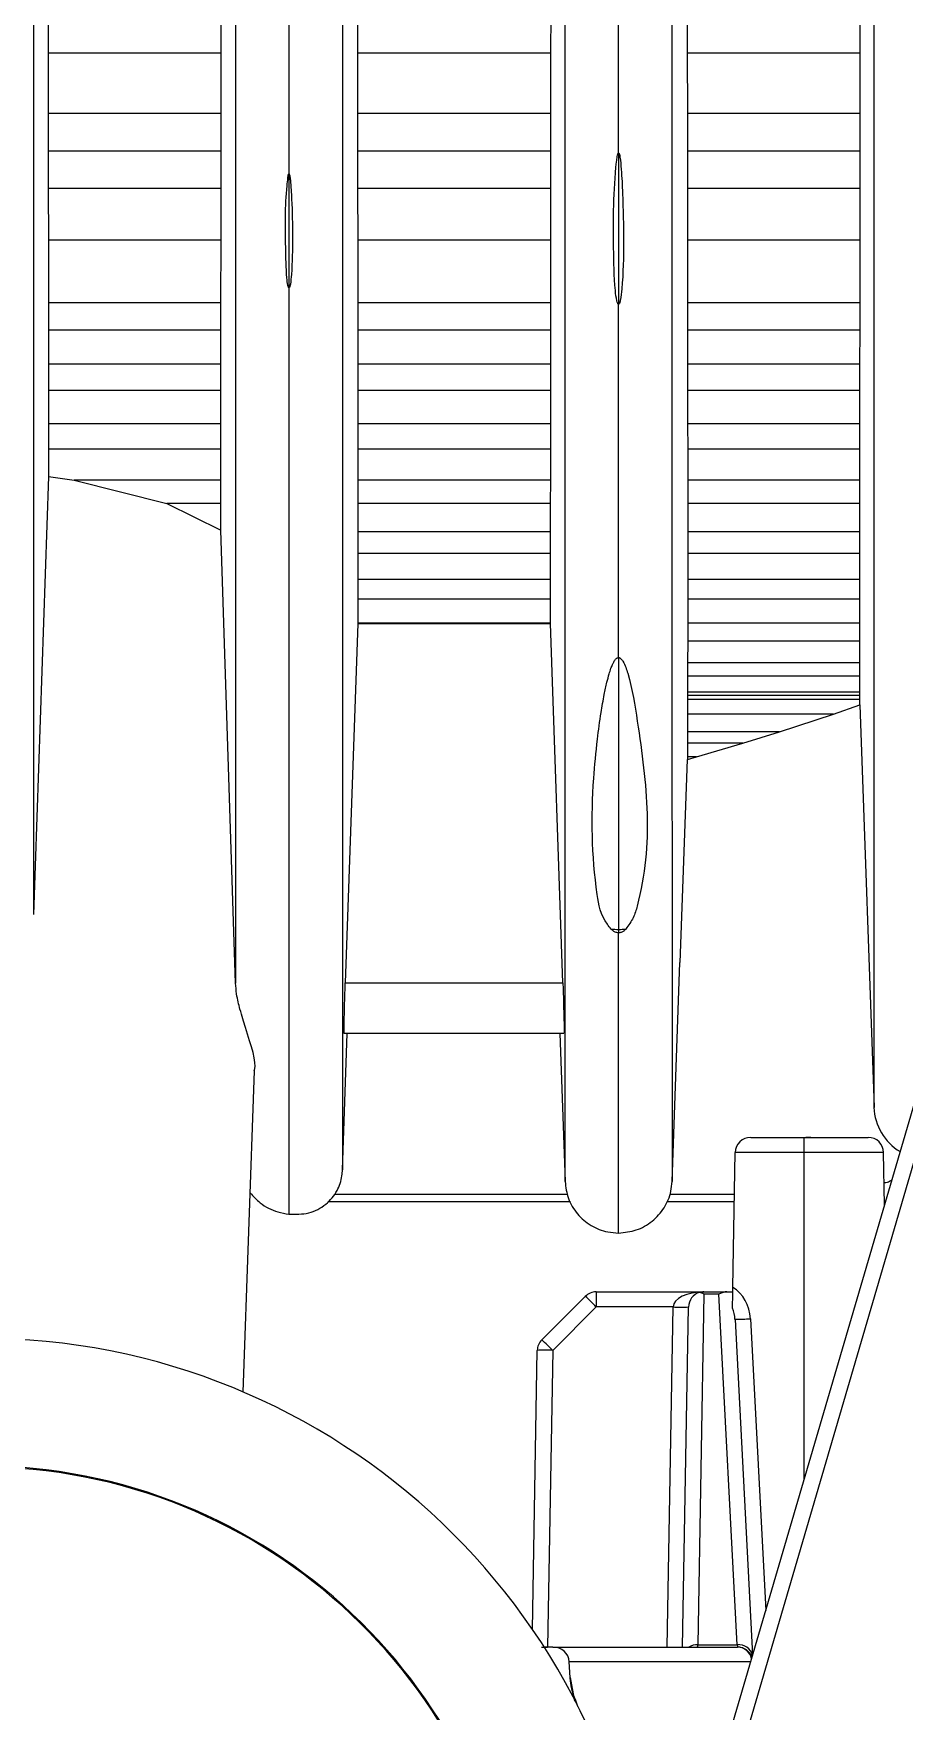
# Model space of a CAD drawing. Extents: x 9.3 to 87.2, y 0.6 to 68.8.
# Drawn here: x 38.224 to 39.07, y 4.207 to 5.836 of the extents above; entities that cross this region are included whole.
import ezdxf

# ---------------------------------------------------------------- set-up
doc = ezdxf.new("R2010")
doc.units = 0
doc.header["$MEASUREMENT"] = 0
doc.layers.add('OBJECT', color=7, linetype='CONTINUOUS')

msp = doc.modelspace()

# ---------------------------------------------------------------- linework, layer by layer
at = {"layer": 'OBJECT'}
for p, q in [((38.2387, 5.8553), (38.2387, 5.8172)), ((38.4066, 5.8172), (38.4067, 5.8553)), ((38.539, 5.8553), (38.539, 5.8172)), ((38.7269, 5.8172), (38.727, 5.8553)), ((38.8593, 5.8553), (38.8593, 5.8172)), ((39.0272, 5.8172), (39.0272, 5.8553)), ((38.2387, 5.8172), (38.2387, 5.7587)), ((38.4066, 5.8172), (38.2387, 5.8172)), ((38.4066, 5.7587), (38.4066, 5.8172)), ((38.539, 5.8172), (38.539, 5.7587)), ((38.7269, 5.8172), (38.539, 5.8172)), ((38.7269, 5.7587), (38.7269, 5.8172)), ((38.8593, 5.8172), (38.8594, 5.7587)), ((39.0272, 5.8172), (38.8593, 5.8172)), ((39.0272, 5.7587), (39.0272, 5.8172)), ((38.2387, 5.7587), (38.2387, 5.7219)), ((38.4066, 5.7587), (38.2387, 5.7587)), ((38.4066, 5.7219), (38.4066, 5.7587)), ((38.539, 5.7587), (38.5391, 5.7219)), ((38.7269, 5.7587), (38.539, 5.7587)), ((38.7269, 5.7219), (38.7269, 5.7587)), ((38.8594, 5.7587), (38.8594, 5.7219)), ((39.0272, 5.7587), (38.8594, 5.7587)), ((39.0272, 5.7219), (39.0272, 5.7587)), ((38.2387, 5.7219), (38.2388, 5.6858)), ((38.4066, 5.7219), (38.2387, 5.7219)), ((38.4065, 5.6858), (38.4066, 5.7219)), ((38.5391, 5.7219), (38.5391, 5.6858)), ((38.7269, 5.7219), (38.5391, 5.7219)), ((38.7269, 5.6858), (38.7269, 5.7219)), ((38.7925, 5.7203), (38.7925, 5.5733)), ((38.8594, 5.7219), (38.8594, 5.6858)), ((39.0272, 5.7219), (38.8594, 5.7219)), ((39.0271, 5.6858), (39.0272, 5.7219)), ((38.4725, 5.6999), (38.4725, 5.5892)), ((38.2388, 5.6858), (38.2389, 5.6355)), ((38.4065, 5.6858), (38.2388, 5.6858)), ((38.4065, 5.6355), (38.4065, 5.6858)), ((38.5391, 5.6858), (38.5392, 5.6355)), ((38.7269, 5.6858), (38.5391, 5.6858)), ((38.7268, 5.6355), (38.7269, 5.6858)), ((38.8594, 5.6858), (38.8595, 5.6355)), ((39.0271, 5.6858), (38.8594, 5.6858)), ((39.0271, 5.6355), (39.0271, 5.6858)), ((38.2389, 5.6355), (38.239, 5.5746)), ((38.4065, 5.6355), (38.2389, 5.6355)), ((38.4064, 5.5746), (38.4065, 5.6355)), ((38.5392, 5.6355), (38.5393, 5.5746)), ((38.7268, 5.6355), (38.5392, 5.6355)), ((38.7267, 5.5746), (38.7268, 5.6355)), ((38.8595, 5.6355), (38.8595, 5.5746)), ((39.0271, 5.6355), (38.8595, 5.6355)), ((39.027, 5.5746), (39.0271, 5.6355)), ((38.239, 5.5746), (38.239, 5.5482)), ((38.4064, 5.5746), (38.239, 5.5746)), ((38.4063, 5.5482), (38.4064, 5.5746)), ((38.5393, 5.5746), (38.5393, 5.5482)), ((38.7267, 5.5746), (38.5393, 5.5746)), ((38.7267, 5.5482), (38.7267, 5.5746)), ((38.8595, 5.5746), (38.8596, 5.5482)), ((39.027, 5.5746), (38.8595, 5.5746)), ((39.027, 5.5482), (39.027, 5.5746)), ((38.239, 5.5482), (38.239, 5.5153)), ((38.4063, 5.5482), (38.239, 5.5482)), ((38.4063, 5.5153), (38.4063, 5.5482)), ((38.5393, 5.5482), (38.5393, 5.5153)), ((38.7267, 5.5482), (38.5393, 5.5482)), ((38.7267, 5.5153), (38.7267, 5.5482)), ((38.8596, 5.5482), (38.8596, 5.5153)), ((39.027, 5.5482), (38.8596, 5.5482)), ((39.0269, 5.5153), (39.027, 5.5482)), ((38.239, 5.5153), (38.2391, 5.4895)), ((38.4063, 5.5153), (38.239, 5.5153)), ((38.4063, 5.4895), (38.4063, 5.5153)), ((38.5393, 5.5153), (38.5393, 5.4895)), ((38.7267, 5.5153), (38.5393, 5.5153)), ((38.7267, 5.4895), (38.7267, 5.5153)), ((38.8596, 5.5153), (38.8596, 5.4895)), ((39.0269, 5.5153), (38.8596, 5.5153)), ((39.0269, 5.4895), (39.0269, 5.5153)), ((38.2391, 5.4895), (38.2391, 5.4572)), ((38.4063, 5.4895), (38.2391, 5.4895)), ((38.4063, 5.4572), (38.4063, 5.4895)), ((38.5393, 5.4895), (38.5393, 5.4572)), ((38.7267, 5.4895), (38.5393, 5.4895)), ((38.7267, 5.4572), (38.7267, 5.4895)), ((38.8596, 5.4895), (38.8596, 5.4572)), ((39.0269, 5.4895), (38.8596, 5.4895)), ((39.0269, 5.4572), (39.0269, 5.4895)), ((38.2391, 5.4572), (38.2391, 5.4327)), ((38.4063, 5.4572), (38.2391, 5.4572)), ((38.4063, 5.4327), (38.4063, 5.4572)), ((38.5393, 5.4572), (38.5393, 5.4327)), ((38.7267, 5.4572), (38.5393, 5.4572)), ((38.7266, 5.4327), (38.7267, 5.4572)), ((38.8596, 5.4572), (38.8597, 5.4327)), ((39.0269, 5.4572), (38.8596, 5.4572)), ((39.0269, 5.4327), (39.0269, 5.4572)), ((38.2391, 5.4327), (38.2391, 5.406)), ((38.4063, 5.4327), (38.2391, 5.4327)), ((38.4063, 5.4026), (38.4063, 5.4327)), ((38.5393, 5.4327), (38.5394, 5.4026)), ((38.7266, 5.4327), (38.5393, 5.4327)), ((38.7266, 5.4026), (38.7266, 5.4327)), ((38.8597, 5.4327), (38.8597, 5.4026)), ((39.0269, 5.4327), (38.8597, 5.4327)), ((39.0268, 5.4026), (39.0269, 5.4327)), ((38.2391, 5.406), (38.2245, 4.9807)), ((38.2391, 5.406), (38.2639, 5.4026)), ((38.4063, 5.4026), (38.2639, 5.4026)), ((38.2639, 5.4026), (38.3538, 5.3799)), ((38.4063, 5.3799), (38.4063, 5.4026)), ((38.5394, 5.4026), (38.5394, 5.3799)), ((38.7266, 5.4026), (38.5394, 5.4026)), ((38.7265, 5.3799), (38.7266, 5.4026)), ((38.8597, 5.4026), (38.8598, 5.3799)), ((39.0268, 5.4026), (38.8597, 5.4026)), ((39.0268, 5.3799), (39.0268, 5.4026)), ((38.3538, 5.3799), (38.4063, 5.3541)), ((38.4063, 5.3799), (38.3538, 5.3799)), ((38.4063, 5.3541), (38.4063, 5.3799)), ((38.5394, 5.3799), (38.5394, 5.3522)), ((38.7265, 5.3799), (38.5394, 5.3799)), ((38.7265, 5.3522), (38.7265, 5.3799)), ((38.8598, 5.3799), (38.8598, 5.3522)), ((39.0268, 5.3799), (38.8598, 5.3799)), ((39.0268, 5.3522), (39.0268, 5.3799)), ((38.4206, 4.9141), (38.4063, 5.3541)), ((38.5394, 5.3522), (38.5394, 5.3313)), ((38.7265, 5.3522), (38.5394, 5.3522)), ((38.7265, 5.3313), (38.7265, 5.3522)), ((38.8598, 5.3522), (38.8598, 5.3313)), ((39.0268, 5.3522), (38.8598, 5.3522)), ((39.0268, 5.3313), (39.0268, 5.3522)), ((38.5394, 5.3313), (38.5393, 5.3059)), ((38.7265, 5.3313), (38.5394, 5.3313)), ((38.7265, 5.3059), (38.7265, 5.3313)), ((38.8225, 3.9192), (39.2364, 5.332)), ((38.8598, 5.3313), (38.8598, 5.3059)), ((39.0268, 5.3313), (38.8598, 5.3313)), ((39.0268, 5.3059), (39.0268, 5.3313)), ((39.2507, 5.3268), (38.8385, 3.9192)), ((38.5393, 5.3059), (38.5393, 5.2868)), ((38.7265, 5.3059), (38.5393, 5.3059)), ((38.7265, 5.2868), (38.7265, 5.3059)), ((38.8598, 5.3059), (38.8597, 5.2868)), ((39.0268, 5.3059), (38.8598, 5.3059)), ((39.0268, 5.2868), (39.0268, 5.3059)), ((38.5393, 5.2868), (38.5393, 5.2635)), ((38.7265, 5.2868), (38.5393, 5.2868)), ((38.7265, 5.2635), (38.7265, 5.2868)), ((38.8597, 5.2868), (38.8597, 5.2635)), ((39.0268, 5.2868), (38.8597, 5.2868)), ((39.0268, 5.2635), (39.0268, 5.2868)), ((38.5393, 5.2634), (38.5271, 4.9144)), ((38.5393, 5.2635), (38.5393, 5.2634)), ((38.7265, 5.2635), (38.5393, 5.2635)), ((38.5393, 5.2634), (38.7265, 5.2634)), ((38.7265, 5.2634), (38.7265, 5.2635)), ((38.7385, 4.9144), (38.7265, 5.2634)), ((38.8597, 5.2635), (38.8597, 5.2461)), ((39.0268, 5.2635), (38.8597, 5.2635)), ((39.0268, 5.2461), (39.0268, 5.2635)), ((38.8597, 5.2461), (38.8596, 5.2252)), ((39.0268, 5.2461), (38.8597, 5.2461)), ((39.0269, 5.2252), (39.0268, 5.2461)), ((38.7925, 5.2302), (38.7925, 4.9662)), ((38.8596, 5.2252), (38.8596, 5.2122)), ((39.0269, 5.2252), (38.8596, 5.2252)), ((39.0269, 5.2122), (39.0269, 5.2252)), ((38.8596, 5.2122), (38.8596, 5.1966)), ((39.0269, 5.2122), (38.8596, 5.2122)), ((39.0269, 5.1966), (39.0269, 5.2122)), ((38.8596, 5.1966), (38.8595, 5.1935)), ((38.8595, 5.1935), (38.8595, 5.1896)), ((39.0269, 5.1935), (38.8595, 5.1935)), ((38.8595, 5.1896), (38.8595, 5.1754)), ((39.0269, 5.1896), (38.8595, 5.1896)), ((39.0269, 5.1966), (38.8596, 5.1966)), ((39.0013, 5.1754), (39.0269, 5.1843)), ((39.0269, 5.1935), (39.0269, 5.1966)), ((39.0269, 5.1896), (39.0269, 5.1935)), ((39.0269, 5.1843), (39.0269, 5.1896)), ((39.0269, 5.1843), (39.0406, 4.7934)), ((38.8595, 5.1754), (38.8594, 5.1581)), ((39.0013, 5.1754), (38.8595, 5.1754)), ((38.9489, 5.1581), (39.0013, 5.1754)), ((38.8594, 5.1581), (38.8594, 5.147)), ((38.9489, 5.1581), (38.8594, 5.1581)), ((38.9133, 5.147), (38.9489, 5.1581)), ((38.8594, 5.147), (38.8594, 5.1337)), ((38.9133, 5.147), (38.8594, 5.147)), ((38.8594, 5.1312), (38.8682, 5.1337)), ((38.8594, 5.1337), (38.8594, 5.1312)), ((38.8682, 5.1337), (38.8594, 5.1337)), ((38.8682, 5.1337), (38.9133, 5.147)), ((38.8525, 4.9342), (38.8594, 5.1312)), ((38.7853, 4.9666), (38.7853, 4.9666)), ((38.7925, 4.9662), (38.7925, 4.9629)), ((38.8445, 4.7213), (38.8519, 4.9342)), ((38.8525, 4.9342), (38.8519, 4.9342)), ((38.5271, 4.9144), (38.7385, 4.9144)), ((38.5244, 4.7328), (38.5291, 4.8652)), ((38.5261, 4.8652), (38.5262, 4.8652)), ((38.7395, 4.8652), (38.5261, 4.8652)), ((38.7355, 4.8652), (38.7406, 4.7213)), ((38.7395, 4.8652), (38.7395, 4.8652)), ((38.4281, 4.5169), (38.439, 4.8289)), ((38.9208, 4.7642), (38.9726, 4.7642)), ((38.9726, 4.7495), (38.9726, 4.7642)), ((38.9726, 4.7642), (39.0349, 4.7642)), ((38.9791, 4.7642), (38.9743, 4.7642)), ((38.9035, 4.6185), (38.9058, 4.7495)), ((38.9726, 4.7495), (38.9058, 4.7495)), ((38.9726, 4.4317), (38.9726, 4.7495)), ((39.0499, 4.7495), (38.9726, 4.7495)), ((39.0508, 4.6985), (39.0499, 4.7495)), ((38.7458, 4.7016), (38.5101, 4.7016)), ((38.5167, 4.7092), (38.7428, 4.7092)), ((38.905, 4.7016), (38.8393, 4.7016)), ((38.8422, 4.7092), (38.9051, 4.7092)), ((38.7708, 4.6142), (38.7708, 4.5995)), ((38.7708, 4.6142), (38.8754, 4.6142)), ((38.8754, 4.612), (38.8694, 4.2715)), ((38.8754, 4.6142), (38.8977, 4.6142)), ((38.89, 4.612), (38.8754, 4.612)), ((38.9078, 4.2715), (38.89, 4.612)), ((38.8977, 4.6142), (38.9035, 4.6142)), ((38.718, 4.5676), (38.7602, 4.6098)), ((38.7708, 4.5995), (38.7286, 4.5573)), ((38.8454, 4.5995), (38.7708, 4.5995)), ((38.8396, 4.2692), (38.8454, 4.5995)), ((38.8546, 4.2692), (38.8604, 4.5995)), ((38.9056, 4.5875), (38.9227, 4.2612)), ((38.9206, 4.5881), (38.9354, 4.3047)), ((38.7089, 4.2864), (38.7136, 4.5573)), ((38.7286, 4.5573), (38.7236, 4.2692)), ((38.7236, 4.2692), (38.7201, 4.2695)), ((38.8694, 4.2715), (38.9078, 4.2715)), ((38.7288, 4.2692), (38.7236, 4.2692)), ((38.7288, 4.2692), (38.908, 4.2692)), ((38.7455, 4.2397), (38.7447, 4.255)), ((38.9209, 4.255), (38.7447, 4.255)), ((38.7455, 4.2397), (38.7499, 4.2167))]:
    msp.add_line(p, q, dxfattribs=at)
at = {"layer": 'OBJECT', "flags": 128}
msp.add_lwpolyline([(38.8693, 4.2692), (38.8693, 4.2695), (38.8694, 4.2703), (38.8694, 4.2715)], dxfattribs=at)
at = {"layer": 'OBJECT'}
for centre, radius, start, end in [((38.7925, 5.0226), 0.0564, 262.7209, 270.0544), ((38.7925, 5.0228), 0.0566, 270.001, 277.3188), ((39.0925, 4.7952), 0.052, 182, 239.3452), ((38.9208, 4.7492), 0.015, 90, 179), ((39.0349, 4.7492), 0.015, 1, 90), ((38.7708, 4.5992), 0.015, 90, 135), ((38.8754, 4.5992), 0.015, 105.924, 179), ((38.8754, 4.5992), 0.015, 90, 105.924), ((38.5563, 4.3901), 0.2998, 44.2996, 47.1314), ((38.8529, 4.8146), 0.2152, 268.0029, 271.9971), ((38.9056, 4.8025), 0.2149, 270.0026, 273.9991), ((38.1725, 3.9192), 0.65, 2.7735, 177.2265), ((38.7286, 4.557), 0.015, 135, 179), ((38.515, 4.3488), 0.2985, 44.2933, 47.1377), ((38.7211, 4.3428), 0.2147, 87.998, 92.002), ((38.1725, 3.9192), 0.526, 3.2696, 176.7304), ((38.1725, 3.9192), 0.525, 3.2758, 176.7242), ((38.8692, 4.2548), 0.0167, 89.2715, 120.2884), ((38.909, 4.2575), 0.0141, 14.4185, 94.6883), ((39.1022, 4.2907), 0.1954, 185.6446, 186.3166), ((38.908, 4.2542), 0.015, 19.9235, 90), ((38.9078, 4.2549), 0.0143, 12.5318, 89.031)]:
    msp.add_arc(centre, radius, start, end, dxfattribs=at)
for centre, major_axis, ratio, start_param, end_param in [((38.8754, 4.5992), (0.03, 0), 0.5, 1.570796, 3.124139), ((38.8754, 4.5992), (-0.0129, 0.0132), 0.554264, 5.225935, 5.506514), ((38.89, 4.5992), (0.0126, 0.0133), 0.553906, 0.483946, 1.042452), ((38.8906, 4.5865), (-0.0018, 0.0357), 0.838474, 4.714021, 5.776975), ((38.8906, 4.5867), (-0.0012, 0.023), 0.65038, 4.713692, 5.211701), ((38.7288, 4.2542), (-0.0159, 0), 0.945519, 3.193953, 4.712389)]:
    msp.add_ellipse(centre, major_axis=major_axis, ratio=ratio, start_param=start_param, end_param=end_param, dxfattribs=at)
for points, knots in [([(38.2245, 7.0012), (38.2245, 6.9377), (38.2245, 6.7872), (38.2245, 6.5571), (38.2245, 6.3089), (38.2245, 6.0617), (38.2245, 5.8118), (38.2245, 5.5713), (38.2245, 5.3495), (38.2245, 5.1508), (38.2245, 5.0378), (38.2245, 4.9807)], [0, 0, 0, 0, 0.080643, 0.190938, 0.299543, 0.410656, 0.530412, 0.653204, 0.772048, 0.884817, 1, 1, 1, 1]), ([(38.4208, 7.0012), (38.4208, 6.9148), (38.4208, 6.7153), (38.4207, 6.4185), (38.4207, 6.1086), (38.4207, 5.8462), (38.4207, 5.6239), (38.4207, 5.4313), (38.4206, 5.2457), (38.4206, 5.0674), (38.4206, 4.9658), (38.4206, 4.9141)], [0, 0, 0, 0, 0.10403, 0.239968, 0.369994, 0.50331, 0.592024, 0.686258, 0.786347, 0.891329, 1, 1, 1, 1]), ([(38.5243, 7.0012), (38.5243, 6.9251), (38.5243, 6.7451), (38.5243, 6.4751), (38.5243, 6.1909), (38.5243, 5.9148), (38.5244, 5.6762), (38.5244, 5.465), (38.5244, 5.2864), (38.5244, 5.1171), (38.5244, 4.957), (38.5244, 4.8229), (38.5244, 4.763), (38.5244, 4.7328)], [0, 0, 0, 0, 0.077932, 0.184108, 0.285308, 0.387055, 0.49457, 0.569928, 0.649851, 0.733699, 0.820681, 0.90968, 1, 1, 1, 1]), ([(38.7406, 4.7213), (38.7406, 4.7361), (38.7406, 4.765), (38.7406, 4.8492), (38.7406, 4.9608), (38.7406, 5.0908), (38.7406, 5.2173), (38.7406, 5.3665), (38.7406, 5.5452), (38.7407, 5.7468), (38.7407, 5.9947), (38.7407, 6.304), (38.7407, 6.6554), (38.7408, 6.8942), (38.7408, 7.0012)], [0, 0, 0, 0, 0.081177, 0.159217, 0.232708, 0.300406, 0.362349, 0.419558, 0.50233, 0.578909, 0.650985, 0.773644, 0.898475, 1, 1, 1, 1]), ([(38.8443, 7.0012), (38.8443, 6.9262), (38.8443, 6.7482), (38.8443, 6.4806), (38.8443, 6.198), (38.8444, 5.9227), (38.8444, 5.6951), (38.8444, 5.505), (38.8444, 5.351), (38.8444, 5.2003), (38.8444, 5.0634), (38.8445, 4.9341), (38.8445, 4.8365), (38.8445, 4.7611), (38.8445, 4.7347), (38.8445, 4.7213)], [0, 0, 0, 0, 0.071057, 0.168415, 0.261794, 0.355963, 0.455794, 0.514611, 0.577121, 0.644691, 0.719004, 0.783157, 0.852088, 0.924745, 1, 1, 1, 1]), ([(39.0406, 4.7934), (39.0406, 4.7981), (39.0406, 4.8075), (39.0406, 4.8796), (39.0406, 4.9908), (39.0406, 5.1361), (39.0406, 5.2864), (39.0406, 5.4444), (39.0407, 5.6077), (39.0407, 5.7659), (39.0407, 5.9605), (39.0407, 6.1984), (39.0407, 6.4845), (39.0408, 6.7518), (39.0408, 6.9277), (39.0408, 7.0012)], [0, 0, 0, 0, 0.087568, 0.173364, 0.25618, 0.334773, 0.408358, 0.475885, 0.53886, 0.597709, 0.653359, 0.747663, 0.839448, 0.93288, 1, 1, 1, 1]), ([(38.4725, 6.0147), (38.4725, 5.9554), (38.4725, 5.848), (38.4725, 5.7458), (38.4725, 5.6999)], [0, 0, 0, 0, 0.5516486, 1, 1, 1, 1]), ([(38.7925, 5.7203), (38.7925, 5.7728), (38.7925, 5.8653), (38.7925, 5.9625), (38.7925, 6.0045)], [0, 0, 0, 0, 0.5678069, 1, 1, 1, 1]), ([(38.7925, 5.5733), (38.7925, 5.5733), (38.7924, 5.5733), (38.7923, 5.5734), (38.792, 5.5736), (38.7914, 5.5747), (38.7902, 5.5791), (38.7882, 5.5971), (38.7874, 5.6418), (38.7874, 5.6853), (38.7911, 5.716), (38.7917, 5.7188), (38.7921, 5.7199), (38.7923, 5.7202), (38.7924, 5.7202), (38.7925, 5.7203), (38.7925, 5.7203), (38.7925, 5.7203), (38.7925, 5.7203)], [0, 0, 0, 0, 0.000511, 0.001163, 0.002395, 0.006862, 0.024577, 0.095125, 0.377004, 0.940609, 0.975825, 0.993444, 0.997858, 0.998963, 0.999519, 0.999721, 0.999981, 1, 1, 1, 1]), ([(38.7925, 5.7203), (38.7925, 5.7203), (38.7925, 5.7203), (38.7926, 5.7203), (38.7926, 5.7203), (38.7927, 5.7202), (38.7929, 5.72), (38.7931, 5.7196), (38.7935, 5.7183), (38.7944, 5.7132), (38.7955, 5.7005), (38.7969, 5.6732), (38.7976, 5.6344), (38.797, 5.5999), (38.7949, 5.5798), (38.7937, 5.5748), (38.7931, 5.5736), (38.7928, 5.5734), (38.7926, 5.5733), (38.7926, 5.5733), (38.7925, 5.5733)], [0, 0, 0, 0, 0.000014, 0.000142, 0.000415, 0.000802, 0.002039, 0.004502, 0.00942, 0.029085, 0.10772, 0.264971, 0.579487, 0.894186, 0.972941, 0.992715, 0.997724, 0.99889, 0.999518, 1, 1, 1, 1]), ([(38.4725, 5.5892), (38.4725, 5.5892), (38.4725, 5.5892), (38.4724, 5.5893), (38.4722, 5.5895), (38.4718, 5.5902), (38.471, 5.5934), (38.4697, 5.6064), (38.4691, 5.6385), (38.4685, 5.6711), (38.4714, 5.6947), (38.4716, 5.6986), (38.4723, 5.6998), (38.4724, 5.6999), (38.4725, 5.6999), (38.4725, 5.6999), (38.4725, 5.6999), (38.4725, 5.6999)], [0, 0, 0, 0, 0.000404, 0.000925, 0.001901, 0.006178, 0.023063, 0.090314, 0.359053, 0.89639, 0.963543, 0.997175, 0.998773, 0.99941, 0.999633, 0.99991, 1, 1, 1, 1]), ([(38.4725, 5.6999), (38.4725, 5.6999), (38.4726, 5.6999), (38.4726, 5.6999), (38.4727, 5.6998), (38.473, 5.6993), (38.4735, 5.6973), (38.4744, 5.6892), (38.4761, 5.6569), (38.4766, 5.6233), (38.4743, 5.5953), (38.4735, 5.5911), (38.4731, 5.5899), (38.4728, 5.5894), (38.4727, 5.5893), (38.4726, 5.5893), (38.4726, 5.5892), (38.4725, 5.5892), (38.4725, 5.5892)], [0, 0, 0, 0, 0.000251, 0.000582, 0.001194, 0.003823, 0.014205, 0.055546, 0.220735, 0.881573, 0.964154, 0.984802, 0.995141, 0.997728, 0.999028, 0.999567, 0.99982, 1, 1, 1, 1]), ([(38.4725, 5.5892), (38.4725, 5.5224), (38.4725, 5.3844), (38.4725, 5.1921), (38.4725, 5.0237), (38.4725, 4.8791), (38.4725, 4.7684), (38.4725, 4.716), (38.4725, 4.6896)], [0, 0, 0, 0, 0.168083, 0.347011, 0.534966, 0.687526, 0.842802, 1, 1, 1, 1]), ([(38.7925, 5.2302), (38.7925, 5.2925), (38.7925, 5.4002), (38.7925, 5.5219), (38.7925, 5.5733)], [0, 0, 0, 0, 0.578266, 1, 1, 1, 1]), ([(38.7853, 4.9666), (38.7841, 4.9681), (38.7753, 4.9787), (38.7663, 5.0295), (38.7658, 5.0876), (38.7713, 5.1467), (38.775, 5.1739), (38.7782, 5.1925), (38.7809, 5.205), (38.7831, 5.2135), (38.7849, 5.2192), (38.7864, 5.223), (38.7876, 5.2256), (38.7886, 5.2273), (38.7895, 5.2285), (38.7903, 5.2293), (38.7912, 5.2299), (38.7918, 5.2301), (38.7923, 5.2302), (38.7925, 5.2302)], [0, 0, 0, 0, 0.018139, 0.12713, 0.559844, 0.704211, 0.801135, 0.866176, 0.909819, 0.939121, 0.958817, 0.972087, 0.981059, 0.987158, 0.99134, 0.995287, 0.997066, 0.998862, 1, 1, 1, 1]), ([(38.7925, 5.2302), (38.7927, 5.2302), (38.7931, 5.2302), (38.7938, 5.2299), (38.7954, 5.2288), (38.7987, 5.2238), (38.8054, 5.2032), (38.8132, 5.1526), (38.8236, 5.0786), (38.8183, 5.0155), (38.8074, 4.9775), (38.8023, 4.9702), (38.7997, 4.9666)], [0, 0, 0, 0, 0.0010304, 0.0023854, 0.0049016, 0.0157722, 0.058681, 0.2295997, 0.5730933, 0.9152784, 0.9576705, 1, 1, 1, 1]), ([(38.7925, 4.9629), (38.792, 4.9629), (38.7908, 4.963), (38.7887, 4.9638), (38.7869, 4.965), (38.7858, 4.9661), (38.7853, 4.9666)], [0, 0, 0, 0, 0.156089, 0.347058, 0.690594, 1, 1, 1, 1]), ([(38.7997, 4.9666), (38.7992, 4.9661), (38.7981, 4.965), (38.7963, 4.9637), (38.7944, 4.9631), (38.7933, 4.9629), (38.7927, 4.9629), (38.7925, 4.9629)], [0, 0, 0, 0, 0.329079, 0.659995, 0.82484, 0.962739, 1, 1, 1, 1]), ([(38.7925, 4.6713), (38.7925, 4.685), (38.7925, 4.7117), (38.7925, 4.7838), (38.7925, 4.8668), (38.7925, 4.9314), (38.7925, 4.9629)], [0, 0, 0, 0, 0.296399, 0.582376, 0.796848, 1, 1, 1, 1]), ([(38.4388, 4.8289), (38.4388, 4.8291), (38.4417, 4.8375), (38.434, 4.858), (38.4255, 4.8862), (38.4217, 4.9011), (38.4209, 4.9105), (38.4206, 4.9141)], [0, 0, 0, 0, 0.015035, 0.605158, 0.791873, 0.919945, 1, 1, 1, 1]), ([(38.5261, 4.8652), (38.5261, 4.8658), (38.526, 4.867), (38.5261, 4.8765), (38.5264, 4.8903), (38.5268, 4.9039), (38.5271, 4.9119), (38.5271, 4.9144)], [0, 0, 0, 0, 0.236026, 0.472444, 0.697659, 0.907454, 1, 1, 1, 1]), ([(38.7385, 4.9144), (38.7387, 4.9093), (38.739, 4.8991), (38.7393, 4.8857), (38.7396, 4.8747), (38.7397, 4.8668), (38.7395, 4.8658), (38.7395, 4.8652)], [0, 0, 0, 0, 0.17808, 0.355649, 0.546106, 0.765779, 1, 1, 1, 1]), ([(38.4725, 4.6896), (38.479, 4.6895), (38.4918, 4.6894), (38.5085, 4.6979), (38.5196, 4.7112), (38.5238, 4.7238), (38.5243, 4.7308), (38.5244, 4.7328)], [0, 0, 0, 0, 0.259272, 0.513464, 0.736281, 0.927831, 1, 1, 1, 1]), ([(38.4348, 4.7104), (38.4379, 4.707), (38.4454, 4.6986), (38.4591, 4.692), (38.4689, 4.6902), (38.4725, 4.6896)], [0, 0, 0, 0, 0.302736, 0.741818, 1, 1, 1, 1]), ([(38.7406, 4.7213), (38.7413, 4.7158), (38.7428, 4.7044), (38.7519, 4.6893), (38.7653, 4.6779), (38.7797, 4.6721), (38.789, 4.6716), (38.7925, 4.6713)], [0, 0, 0, 0, 0.210808, 0.429392, 0.648407, 0.868091, 1, 1, 1, 1]), ([(38.7925, 4.6713), (38.7984, 4.6719), (38.8101, 4.6731), (38.8257, 4.6821), (38.8375, 4.6953), (38.8434, 4.7092), (38.8442, 4.7182), (38.8445, 4.7213)], [0, 0, 0, 0, 0.22059, 0.441134, 0.661262, 0.880723, 1, 1, 1, 1]), ([(39.0504, 4.7203), (39.0515, 4.7204), (39.0542, 4.7206), (39.0565, 4.722), (39.0579, 4.7229)], [0, 0, 0, 0, 0.381931, 1, 1, 1, 1]), ([(38.9032, 4.5984), (38.9032, 4.5997), (38.9033, 4.603), (38.9034, 4.6101), (38.9035, 4.6158), (38.9035, 4.6185)], [0, 0, 0, 0, 0.270595, 0.66915, 1, 1, 1, 1]), ([(38.7176, 4.2692), (38.7177, 4.2692), (38.7202, 4.2692), (38.7219, 4.2692), (38.7236, 4.2692)], [0, 0, 0, 0, 0.0361585, 1, 1, 1, 1]), ([(38.7531, 4.2116), (38.7501, 4.2191), (38.7464, 4.2283), (38.7457, 4.238), (38.7455, 4.2397)], [0, 0, 0, 0, 0.822186, 1, 1, 1, 1])]:
    msp.add_open_spline(points, degree=3, knots=knots, dxfattribs=at)

doc.saveas('drawing.dxf')
